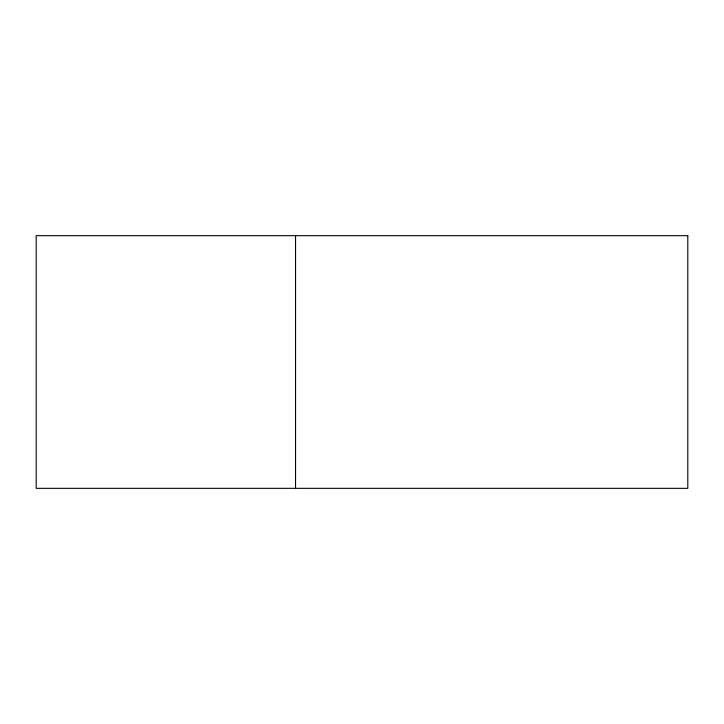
<?xml version="1.0" encoding="UTF-8"?>
<svg xmlns="http://www.w3.org/2000/svg" width="724" height="724" viewBox="0 0 724 724"><rect width="100%" height="100%" fill="white"/><g stroke="black" fill="none" stroke-linecap="round" stroke-linejoin="round"><path stroke-width="1.09" d="M295.546 235.671L295.546 488.329M687.8 235.671L36.2 235.671L36.2 488.329L687.8 488.329L687.8 235.671"/></g></svg>
